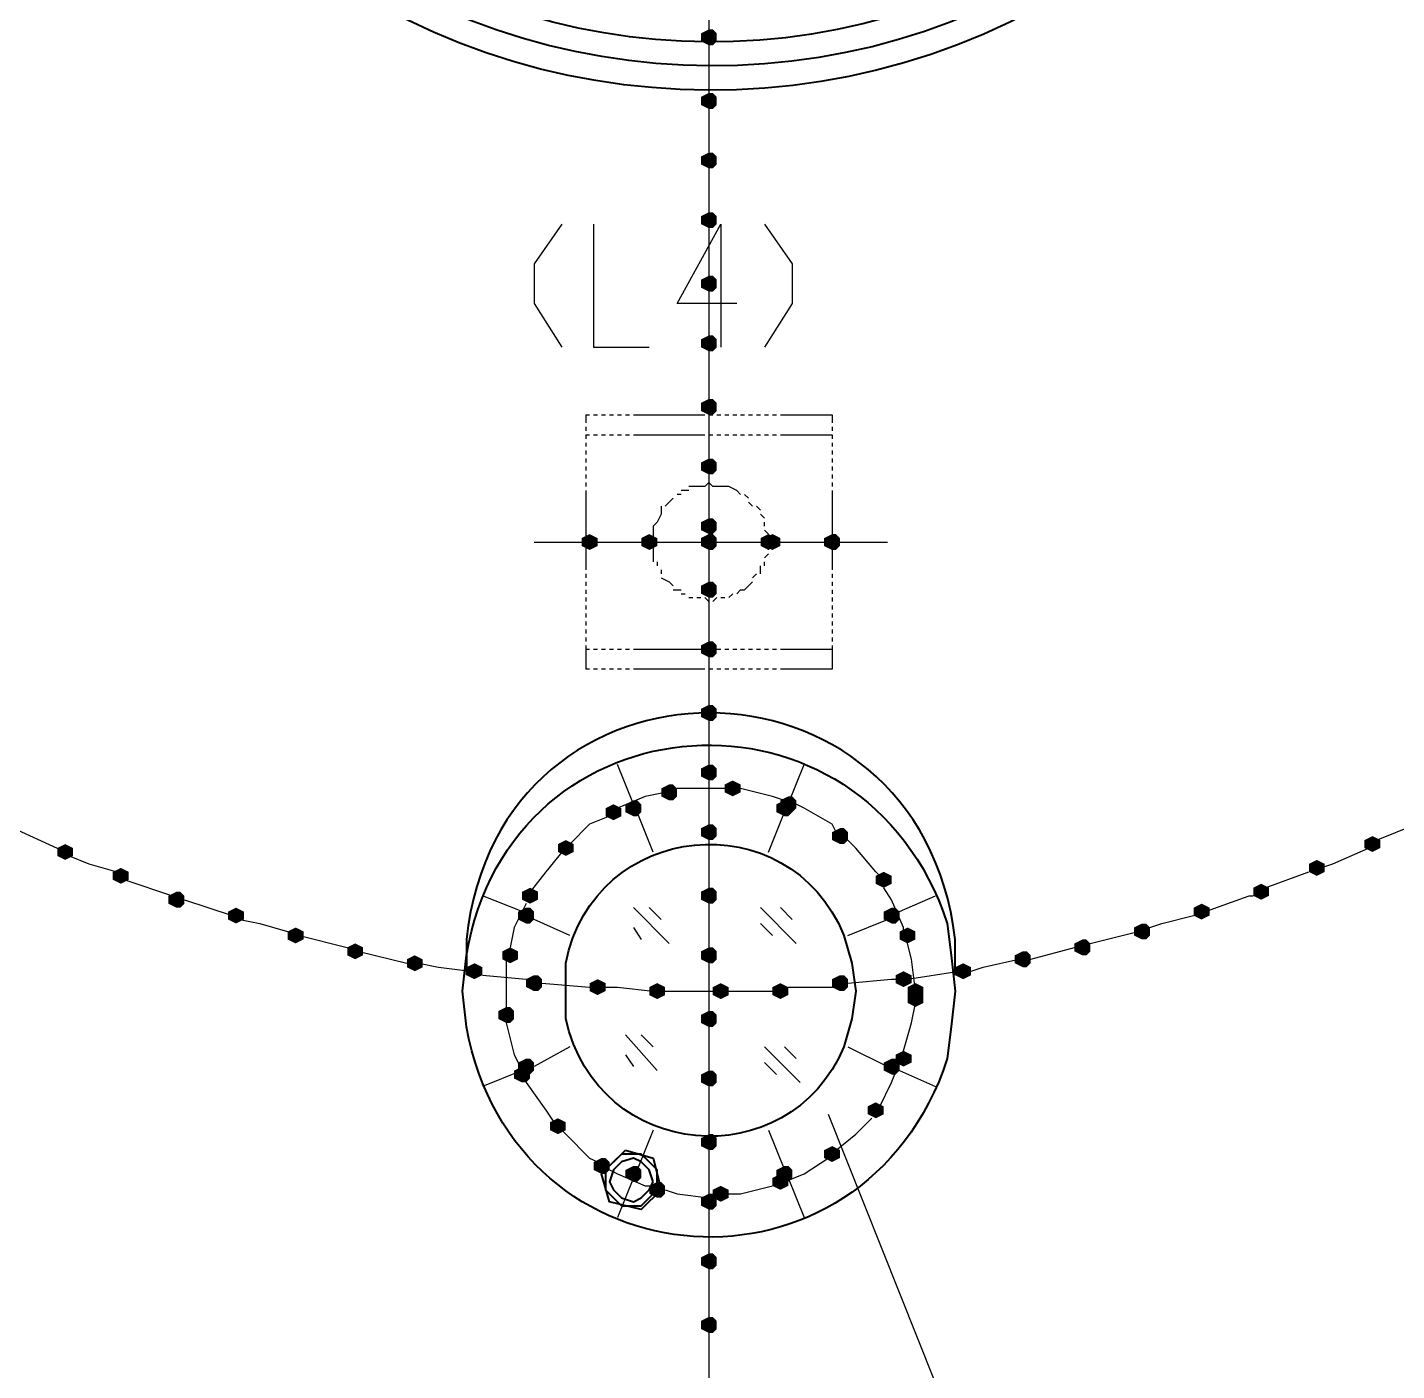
# Model space of a CAD drawing. Header units: millimetres. Extents: x 0 to 822, y 14 to 1153.
# Drawn here: x 223.1 to 285.1, y 185.6 to 246.5 of the extents above; entities that cross this region are included whole.
import ezdxf

# ---------------------------------------------------------------- set-up
doc = ezdxf.new("R2010")
doc.units = ezdxf.units.MM
doc.layers.add('1', color=7, linetype='Continuous')

msp = doc.modelspace()

# ---------------------------------------------------------------- hatches: boundary and pattern name
h = msp.add_hatch(color=0)
h.dxf.hatch_style = 2
h.paths.add_polyline_path([(253.98, 245.661732), (253.62, 245.841732), (253.62, 246.201732), (253.98, 246.381732), (254.16, 246.381732), (254.34, 246.201732), (254.34, 245.841732), (254.16, 245.661732)])
h = msp.add_hatch(color=0)
h.dxf.hatch_style = 2
h.paths.add_polyline_path([(253.98, 242.781732), (253.62, 242.961732), (253.62, 243.321732), (253.98, 243.501732), (254.16, 243.501732), (254.34, 243.321732), (254.34, 242.961732), (254.16, 242.781732)])
h = msp.add_hatch(color=0)
h.dxf.hatch_style = 2
h.paths.add_polyline_path([(253.98, 240.081732), (253.62, 240.261732), (253.62, 240.621732), (253.98, 240.801732), (254.16, 240.801732), (254.34, 240.621732), (254.34, 240.261732), (254.16, 240.081732)])
h = msp.add_hatch(color=0)
h.dxf.hatch_style = 2
h.paths.add_polyline_path([(253.98, 237.381732), (253.62, 237.561732), (253.62, 237.921732), (253.98, 238.101732), (254.16, 238.101732), (254.34, 237.921732), (254.34, 237.561732), (254.16, 237.381732)])
h = msp.add_hatch(color=0)
h.dxf.hatch_style = 2
h.paths.add_polyline_path([(253.98, 234.501732), (253.62, 234.681732), (253.62, 235.041732), (253.98, 235.221732), (254.16, 235.221732), (254.34, 235.041732), (254.34, 234.681732), (254.16, 234.501732)])
h = msp.add_hatch(color=0)
h.dxf.hatch_style = 2
h.paths.add_polyline_path([(253.98, 231.801732), (253.62, 231.981732), (253.62, 232.341732), (253.98, 232.521732), (254.16, 232.521732), (254.34, 232.341732), (254.34, 231.981732), (254.16, 231.801732)])
h = msp.add_hatch(color=0)
h.dxf.hatch_style = 2
h.paths.add_polyline_path([(253.98, 228.921732), (253.62, 229.101732), (253.62, 229.461732), (253.98, 229.641732), (254.16, 229.641732), (254.34, 229.461732), (254.34, 229.101732), (254.16, 228.921732)])
h = msp.add_hatch(color=0)
h.dxf.hatch_style = 2
h.paths.add_polyline_path([(253.98, 226.221732), (253.62, 226.401732), (253.62, 226.761732), (253.98, 226.941732), (254.16, 226.941732), (254.34, 226.761732), (254.34, 226.401732), (254.16, 226.221732)])
h = msp.add_hatch(color=0)
h.dxf.hatch_style = 2
h.paths.add_polyline_path([(253.98, 223.521732), (253.62, 223.701732), (253.62, 224.061732), (253.98, 224.241732), (254.16, 224.241732), (254.34, 224.061732), (254.34, 223.701732), (254.16, 223.521732)])
h = msp.add_hatch(color=0)
h.dxf.hatch_style = 2
h.paths.add_polyline_path([(248.58, 222.801732), (248.22, 222.981732), (248.22, 223.341732), (248.58, 223.521732), (248.94, 223.341732), (248.94, 222.981732)])
h = msp.add_hatch(color=0)
h.dxf.hatch_style = 2
h.paths.add_polyline_path([(251.28, 222.801732), (250.92, 222.981732), (250.92, 223.341732), (251.28, 223.521732), (251.64, 223.341732), (251.64, 222.981732)])
h = msp.add_hatch(color=0)
h.dxf.hatch_style = 2
h.paths.add_polyline_path([(253.98, 222.801732), (253.62, 222.981732), (253.62, 223.341732), (253.98, 223.521732), (254.16, 223.521732), (254.34, 223.341732), (254.34, 222.981732), (254.16, 222.801732)])
h = msp.add_hatch(color=0)
h.dxf.hatch_style = 2
h.paths.add_polyline_path([(256.68, 222.801732), (256.32, 222.981732), (256.32, 223.341732), (256.68, 223.521732), (257.04, 223.341732), (257.04, 222.981732)])
h = msp.add_hatch(color=0)
h.dxf.hatch_style = 2
h.paths.add_polyline_path([(256.86, 222.801732), (256.5, 222.981732), (256.5, 223.341732), (256.86, 223.521732), (257.22, 223.341732), (257.22, 222.981732)])
h = msp.add_hatch(color=0)
h.dxf.hatch_style = 2
h.paths.add_polyline_path([(259.56, 222.801732), (259.2, 222.981732), (259.2, 223.341732), (259.56, 223.521732), (259.74, 223.521732), (259.92, 223.341732), (259.92, 222.981732), (259.74, 222.801732)])
h = msp.add_hatch(color=0)
h.dxf.hatch_style = 2
h.paths.add_polyline_path([(253.98, 220.641732), (253.62, 220.821732), (253.62, 221.181732), (253.98, 221.361732), (254.16, 221.361732), (254.34, 221.181732), (254.34, 220.821732), (254.16, 220.641732)])
h = msp.add_hatch(color=0)
h.dxf.hatch_style = 2
h.paths.add_polyline_path([(253.98, 217.941732), (253.62, 218.121732), (253.62, 218.481732), (253.98, 218.661732), (254.16, 218.661732), (254.34, 218.481732), (254.34, 218.121732), (254.16, 217.941732)])
h = msp.add_hatch(color=0)
h.dxf.hatch_style = 2
h.paths.add_polyline_path([(253.98, 215.061732), (253.62, 215.241732), (253.62, 215.601732), (253.98, 215.781732), (254.16, 215.781732), (254.34, 215.601732), (254.34, 215.241732), (254.16, 215.061732)])
h = msp.add_hatch(color=0)
h.dxf.hatch_style = 2
h.paths.add_polyline_path([(253.98, 212.361732), (253.62, 212.541732), (253.62, 212.901732), (253.98, 213.081732), (254.16, 213.081732), (254.34, 212.901732), (254.34, 212.541732), (254.16, 212.361732)])
h = msp.add_hatch(color=0)
h.dxf.hatch_style = 2
h.paths.add_polyline_path([(252.18, 211.461732), (251.82, 211.641732), (251.82, 212.001732), (252.18, 212.181732), (252.36, 212.181732), (252.54, 212.001732), (252.54, 211.641732), (252.36, 211.461732)])
h = msp.add_hatch(color=0)
h.dxf.hatch_style = 2
h.paths.add_polyline_path([(255.06, 211.641732), (254.7, 211.821732), (254.7, 212.181732), (255.06, 212.361732), (255.42, 212.181732), (255.42, 211.821732)])
h = msp.add_hatch(color=0)
h.dxf.hatch_style = 2
h.paths.add_polyline_path([(257.58, 210.921732), (257.22, 211.101732), (257.22, 211.461732), (257.58, 211.641732), (257.76, 211.641732), (257.94, 211.461732), (257.94, 211.101732), (257.76, 210.921732)])
h = msp.add_hatch(color=0)
h.dxf.hatch_style = 2
h.paths.add_polyline_path([(249.66, 210.561732), (249.3, 210.741732), (249.3, 211.101732), (249.66, 211.281732), (250.02, 211.101732), (250.02, 210.741732)])
h = msp.add_hatch(color=0)
h.dxf.hatch_style = 2
h.paths.add_polyline_path([(250.56, 210.741732), (250.2, 210.921732), (250.2, 211.281732), (250.56, 211.461732), (250.74, 211.461732), (250.92, 211.281732), (250.92, 210.921732), (250.74, 210.741732)])
h = msp.add_hatch(color=0)
h.dxf.hatch_style = 2
h.paths.add_polyline_path([(257.4, 210.741732), (257.04, 210.921732), (257.04, 211.281732), (257.4, 211.461732), (257.58, 211.461732), (257.76, 211.281732), (257.76, 210.921732), (257.58, 210.741732)])
h = msp.add_hatch(color=0)
h.dxf.hatch_style = 2
h.paths.add_polyline_path([(253.98, 209.661732), (253.62, 209.841732), (253.62, 210.201732), (253.98, 210.381732), (254.16, 210.381732), (254.34, 210.201732), (254.34, 209.841732), (254.16, 209.661732)])
h = msp.add_hatch(color=0)
h.dxf.hatch_style = 2
h.paths.add_polyline_path([(247.5, 208.941732), (247.14, 209.121732), (247.14, 209.481732), (247.5, 209.661732), (247.86, 209.481732), (247.86, 209.121732)])
h = msp.add_hatch(color=0)
h.dxf.hatch_style = 2
h.paths.add_polyline_path([(259.92, 209.481732), (259.56, 209.661732), (259.56, 210.021732), (259.92, 210.201732), (260.1, 210.201732), (260.28, 210.021732), (260.28, 209.661732), (260.1, 209.481732)])
h = msp.add_hatch(color=0)
h.dxf.hatch_style = 2
h.paths.add_polyline_path([(284.04, 209.121732), (283.68, 209.301732), (283.68, 209.661732), (284.04, 209.841732), (284.4, 209.661732), (284.4, 209.301732)])
h = msp.add_hatch(color=0)
h.dxf.hatch_style = 2
h.paths.add_polyline_path([(224.82, 208.761732), (224.46, 208.941732), (224.46, 209.301732), (224.82, 209.481732), (225.18, 209.301732), (225.18, 208.941732)])
h = msp.add_hatch(color=0)
h.dxf.hatch_style = 2
h.paths.add_polyline_path([(281.52, 208.041732), (281.16, 208.221732), (281.16, 208.581732), (281.52, 208.761732), (281.88, 208.581732), (281.88, 208.221732)])
h = msp.add_hatch(color=0)
h.dxf.hatch_style = 2
h.paths.add_polyline_path([(227.34, 207.681732), (226.98, 207.861732), (226.98, 208.221732), (227.34, 208.401732), (227.7, 208.221732), (227.7, 207.861732)])
h = msp.add_hatch(color=0)
h.dxf.hatch_style = 2
h.paths.add_polyline_path([(261.9, 207.501732), (261.54, 207.681732), (261.54, 208.041732), (261.9, 208.221732), (262.26, 208.041732), (262.26, 207.681732)])
h = msp.add_hatch(color=0)
h.dxf.hatch_style = 2
h.paths.add_polyline_path([(229.86, 206.601732), (229.5, 206.781732), (229.5, 207.141732), (229.86, 207.321732), (230.04, 207.321732), (230.22, 207.141732), (230.22, 206.781732), (230.04, 206.601732)])
h = msp.add_hatch(color=0)
h.dxf.hatch_style = 2
h.paths.add_polyline_path([(245.88, 206.781732), (245.52, 206.961732), (245.52, 207.321732), (245.88, 207.501732), (246.24, 207.321732), (246.24, 206.961732)])
h = msp.add_hatch(color=0)
h.dxf.hatch_style = 2
h.paths.add_polyline_path([(253.98, 206.781732), (253.62, 206.961732), (253.62, 207.321732), (253.98, 207.501732), (254.16, 207.501732), (254.34, 207.321732), (254.34, 206.961732), (254.16, 206.781732)])
h = msp.add_hatch(color=0)
h.dxf.hatch_style = 2
h.paths.add_polyline_path([(279, 206.961732), (278.64, 207.141732), (278.64, 207.501732), (279, 207.681732), (279.36, 207.501732), (279.36, 207.141732)])
h = msp.add_hatch(color=0)
h.dxf.hatch_style = 2
h.paths.add_polyline_path([(232.56, 205.881732), (232.2, 206.061732), (232.2, 206.421732), (232.56, 206.601732), (232.92, 206.421732), (232.92, 206.061732)])
h = msp.add_hatch(color=0)
h.dxf.hatch_style = 2
h.paths.add_polyline_path([(245.7, 205.881732), (245.34, 206.061732), (245.34, 206.421732), (245.7, 206.601732), (245.88, 206.601732), (246.06, 206.421732), (246.06, 206.061732), (245.88, 205.881732)])
h = msp.add_hatch(color=0)
h.dxf.hatch_style = 2
h.paths.add_polyline_path([(262.26, 205.881732), (261.9, 206.061732), (261.9, 206.421732), (262.26, 206.601732), (262.44, 206.601732), (262.62, 206.421732), (262.62, 206.061732), (262.44, 205.881732)])
h = msp.add_hatch(color=0)
h.dxf.hatch_style = 2
h.paths.add_polyline_path([(276.3, 206.061732), (275.94, 206.241732), (275.94, 206.601732), (276.3, 206.781732), (276.66, 206.601732), (276.66, 206.241732)])
h = msp.add_hatch(color=0)
h.dxf.hatch_style = 2
h.paths.add_polyline_path([(235.26, 204.981732), (234.9, 205.161732), (234.9, 205.521732), (235.26, 205.701732), (235.62, 205.521732), (235.62, 205.161732)])
h = msp.add_hatch(color=0)
h.dxf.hatch_style = 2
h.paths.add_polyline_path([(262.98, 204.981732), (262.62, 205.161732), (262.62, 205.521732), (262.98, 205.701732), (263.34, 205.521732), (263.34, 205.161732)])
h = msp.add_hatch(color=0)
h.dxf.hatch_style = 2
h.paths.add_polyline_path([(273.6, 205.161732), (273.24, 205.341732), (273.24, 205.701732), (273.6, 205.881732), (273.78, 205.881732), (273.96, 205.701732), (273.96, 205.341732), (273.78, 205.161732)])
h = msp.add_hatch(color=0)
h.dxf.hatch_style = 2
h.paths.add_polyline_path([(237.96, 204.261732), (237.6, 204.441732), (237.6, 204.801732), (237.96, 204.981732), (238.32, 204.801732), (238.32, 204.441732)])
h = msp.add_hatch(color=0)
h.dxf.hatch_style = 2
h.paths.add_polyline_path([(244.98, 204.081732), (244.62, 204.261732), (244.62, 204.621732), (244.98, 204.801732), (245.34, 204.621732), (245.34, 204.261732)])
h = msp.add_hatch(color=0)
h.dxf.hatch_style = 2
h.paths.add_polyline_path([(253.98, 204.081732), (253.62, 204.261732), (253.62, 204.621732), (253.98, 204.801732), (254.16, 204.801732), (254.34, 204.621732), (254.34, 204.261732), (254.16, 204.081732)])
h = msp.add_hatch(color=0)
h.dxf.hatch_style = 2
h.paths.add_polyline_path([(270.9, 204.441732), (270.54, 204.621732), (270.54, 204.981732), (270.9, 205.161732), (271.08, 205.161732), (271.26, 204.981732), (271.26, 204.621732), (271.08, 204.441732)])
h = msp.add_hatch(color=0)
h.dxf.hatch_style = 2
h.paths.add_polyline_path([(240.66, 203.721732), (240.3, 203.901732), (240.3, 204.261732), (240.66, 204.441732), (241.02, 204.261732), (241.02, 203.901732)])
h = msp.add_hatch(color=0)
h.dxf.hatch_style = 2
h.paths.add_polyline_path([(243.36, 203.361732), (243, 203.541732), (243, 203.901732), (243.36, 204.081732), (243.72, 203.901732), (243.72, 203.541732)])
h = msp.add_hatch(color=0)
h.dxf.hatch_style = 2
h.paths.add_polyline_path([(265.5, 203.361732), (265.14, 203.541732), (265.14, 203.901732), (265.5, 204.081732), (265.86, 203.901732), (265.86, 203.541732)])
h = msp.add_hatch(color=0)
h.dxf.hatch_style = 2
h.paths.add_polyline_path([(268.2, 203.901732), (267.84, 204.081732), (267.84, 204.441732), (268.2, 204.621732), (268.38, 204.621732), (268.56, 204.441732), (268.56, 204.081732), (268.38, 203.901732)])
h = msp.add_hatch(color=0)
h.dxf.hatch_style = 2
h.paths.add_polyline_path([(246.06, 202.821732), (245.7, 203.001732), (245.7, 203.361732), (246.06, 203.541732), (246.24, 203.541732), (246.42, 203.361732), (246.42, 203.001732), (246.24, 202.821732)])
h = msp.add_hatch(color=0)
h.dxf.hatch_style = 2
h.paths.add_polyline_path([(259.92, 202.821732), (259.56, 203.001732), (259.56, 203.361732), (259.92, 203.541732), (260.1, 203.541732), (260.28, 203.361732), (260.28, 203.001732), (260.1, 202.821732)])
h = msp.add_hatch(color=0)
h.dxf.hatch_style = 2
h.paths.add_polyline_path([(262.8, 203.001732), (262.44, 203.181732), (262.44, 203.541732), (262.8, 203.721732), (263.16, 203.541732), (263.16, 203.181732)])
h = msp.add_hatch(color=0)
h.dxf.hatch_style = 2
h.paths.add_polyline_path([(248.94, 202.641732), (248.58, 202.821732), (248.58, 203.181732), (248.94, 203.361732), (249.3, 203.181732), (249.3, 202.821732)])
h = msp.add_hatch(color=0)
h.dxf.hatch_style = 2
h.paths.add_polyline_path([(251.64, 202.461732), (251.28, 202.641732), (251.28, 203.001732), (251.64, 203.181732), (252, 203.001732), (252, 202.641732)])
h = msp.add_hatch(color=0)
h.dxf.hatch_style = 2
h.paths.add_polyline_path([(254.52, 202.461732), (254.16, 202.641732), (254.16, 203.001732), (254.52, 203.181732), (254.88, 203.001732), (254.88, 202.641732)])
h = msp.add_hatch(color=0)
h.dxf.hatch_style = 2
h.paths.add_polyline_path([(257.22, 202.461732), (256.86, 202.641732), (256.86, 203.001732), (257.22, 203.181732), (257.58, 203.001732), (257.58, 202.641732)])
h = msp.add_hatch(color=0)
h.dxf.hatch_style = 2
h.paths.add_polyline_path([(263.34, 202.461732), (262.98, 202.641732), (262.98, 203.001732), (263.34, 203.181732), (263.7, 203.001732), (263.7, 202.641732)])
h = msp.add_hatch(color=0)
h.dxf.hatch_style = 2
h.paths.add_polyline_path([(263.34, 202.101732), (262.98, 202.281732), (262.98, 202.641732), (263.34, 202.821732), (263.7, 202.641732), (263.7, 202.281732)])
h = msp.add_hatch(color=0)
h.dxf.hatch_style = 2
h.paths.add_polyline_path([(244.8, 201.381732), (244.44, 201.561732), (244.44, 201.921732), (244.8, 202.101732), (244.98, 202.101732), (245.16, 201.921732), (245.16, 201.561732), (244.98, 201.381732)])
h = msp.add_hatch(color=0)
h.dxf.hatch_style = 2
h.paths.add_polyline_path([(253.98, 201.201732), (253.62, 201.381732), (253.62, 201.741732), (253.98, 201.921732), (254.16, 201.921732), (254.34, 201.741732), (254.34, 201.381732), (254.16, 201.201732)])
h = msp.add_hatch(color=0)
h.dxf.hatch_style = 2
h.paths.add_polyline_path([(245.7, 199.041732), (245.34, 199.221732), (245.34, 199.581732), (245.7, 199.761732), (245.88, 199.761732), (246.06, 199.581732), (246.06, 199.221732), (245.88, 199.041732)])
h = msp.add_hatch(color=0)
h.dxf.hatch_style = 2
h.paths.add_polyline_path([(262.26, 199.041732), (261.9, 199.221732), (261.9, 199.581732), (262.26, 199.761732), (262.44, 199.761732), (262.62, 199.581732), (262.62, 199.221732), (262.44, 199.041732)])
h = msp.add_hatch(color=0)
h.dxf.hatch_style = 2
h.paths.add_polyline_path([(262.8, 199.401732), (262.44, 199.581732), (262.44, 199.941732), (262.8, 200.121732), (263.16, 199.941732), (263.16, 199.581732)])
h = msp.add_hatch(color=0)
h.dxf.hatch_style = 2
h.paths.add_polyline_path([(245.52, 198.681732), (245.16, 198.861732), (245.16, 199.221732), (245.52, 199.401732), (245.7, 199.401732), (245.88, 199.221732), (245.88, 198.861732), (245.7, 198.681732)])
h = msp.add_hatch(color=0)
h.dxf.hatch_style = 2
h.paths.add_polyline_path([(253.98, 198.501732), (253.62, 198.681732), (253.62, 199.041732), (253.98, 199.221732), (254.16, 199.221732), (254.34, 199.041732), (254.34, 198.681732), (254.16, 198.501732)])
h = msp.add_hatch(color=0)
h.dxf.hatch_style = 2
h.paths.add_polyline_path([(261.54, 197.061732), (261.18, 197.241732), (261.18, 197.601732), (261.54, 197.781732), (261.9, 197.601732), (261.9, 197.241732)])
h = msp.add_hatch(color=0)
h.dxf.hatch_style = 2
h.paths.add_polyline_path([(247.14, 196.341732), (246.78, 196.521732), (246.78, 196.881732), (247.14, 197.061732), (247.5, 196.881732), (247.5, 196.521732)])
h = msp.add_hatch(color=0)
h.dxf.hatch_style = 2
h.paths.add_polyline_path([(253.98, 195.621732), (253.62, 195.801732), (253.62, 196.161732), (253.98, 196.341732), (254.16, 196.341732), (254.34, 196.161732), (254.34, 195.801732), (254.16, 195.621732)])
h = msp.add_hatch(color=0)
h.dxf.hatch_style = 2
h.paths.add_polyline_path([(259.56, 195.081732), (259.2, 195.261732), (259.2, 195.621732), (259.56, 195.801732), (259.92, 195.621732), (259.92, 195.261732)])
h = msp.add_hatch(color=0)
h.dxf.hatch_style = 2
h.paths.add_polyline_path([(249.12, 194.541732), (248.76, 194.721732), (248.76, 195.081732), (249.12, 195.261732), (249.3, 195.261732), (249.48, 195.081732), (249.48, 194.721732), (249.3, 194.541732)])
h = msp.add_hatch(color=0)
h.dxf.hatch_style = 2
h.paths.add_polyline_path([(250.56, 194.181732), (250.2, 194.361732), (250.2, 194.721732), (250.56, 194.901732), (250.74, 194.901732), (250.92, 194.721732), (250.92, 194.361732), (250.74, 194.181732)])
h = msp.add_hatch(color=0)
h.dxf.hatch_style = 2
h.paths.add_polyline_path([(257.4, 194.181732), (257.04, 194.361732), (257.04, 194.721732), (257.4, 194.901732), (257.58, 194.901732), (257.76, 194.721732), (257.76, 194.361732), (257.58, 194.181732)])
h = msp.add_hatch(color=0)
h.dxf.hatch_style = 2
h.paths.add_polyline_path([(251.64, 193.461732), (251.28, 193.641732), (251.28, 194.001732), (251.64, 194.181732), (251.82, 194.181732), (252, 194.001732), (252, 193.641732), (251.82, 193.461732)])
h = msp.add_hatch(color=0)
h.dxf.hatch_style = 2
h.paths.add_polyline_path([(257.22, 193.821732), (256.86, 194.001732), (256.86, 194.361732), (257.22, 194.541732), (257.58, 194.361732), (257.58, 194.001732)])
h = msp.add_hatch(color=0)
h.dxf.hatch_style = 2
h.paths.add_polyline_path([(253.98, 192.921732), (253.62, 193.101732), (253.62, 193.461732), (253.98, 193.641732), (254.16, 193.641732), (254.34, 193.461732), (254.34, 193.101732), (254.16, 192.921732)])
h = msp.add_hatch(color=0)
h.dxf.hatch_style = 2
h.paths.add_polyline_path([(254.52, 193.281732), (254.16, 193.461732), (254.16, 193.821732), (254.52, 194.001732), (254.88, 193.821732), (254.88, 193.461732)])
h = msp.add_hatch(color=0)
h.dxf.hatch_style = 2
h.paths.add_polyline_path([(253.98, 190.221732), (253.62, 190.401732), (253.62, 190.761732), (253.98, 190.941732), (254.16, 190.941732), (254.34, 190.761732), (254.34, 190.401732), (254.16, 190.221732)])
h = msp.add_hatch(color=0)
h.dxf.hatch_style = 2
h.paths.add_polyline_path([(253.98, 187.341732), (253.62, 187.521732), (253.62, 187.881732), (253.98, 188.061732), (254.16, 188.061732), (254.34, 187.881732), (254.34, 187.521732), (254.16, 187.341732)])

# ---------------------------------------------------------------- linework, layer by layer
at = {"layer": '1', "color": 0, "lineweight": 25}
for points in [[(253.98, 248.541732), (253.98, 246.201732)], [(253.98, 245.661732), (253.98, 243.501732)], [(253.98, 242.961732), (253.98, 240.801732)], [(253.98, 240.081732), (253.98, 237.921732)], [(247.32, 237.561732), (246.06, 235.761732), (246.06, 233.961732), (247.32, 231.981732)], [(248.76, 237.561732), (248.76, 231.981732), (251.28, 231.981732)], [(255.24, 233.961732), (252.54, 233.961732), (254.52, 237.561732), (254.52, 231.981732)], [(256.5, 237.561732), (257.76, 235.761732), (257.76, 233.961732), (256.5, 231.981732)], [(253.98, 237.381732), (253.98, 235.221732)], [(253.98, 234.681732), (253.98, 232.341732)], [(253.98, 231.801732), (253.98, 229.641732)], [(248.4, 228.921732), (248.4, 228.561732)], [(248.4, 228.921732), (248.58, 228.921732)], [(248.76, 228.921732), (248.94, 228.921732)], [(249.12, 228.921732), (249.3, 228.921732)], [(249.48, 228.921732), (249.66, 228.921732)], [(249.84, 228.921732), (250.02, 228.921732)], [(250.2, 228.921732), (250.38, 228.921732)], [(250.56, 228.921732), (250.92, 228.921732)], [(250.92, 228.921732), (251.28, 228.921732)], [(251.28, 228.921732), (251.64, 228.921732)], [(251.64, 228.921732), (252, 228.921732)], [(252, 228.921732), (252.36, 228.921732)], [(252.36, 228.921732), (252.72, 228.921732)], [(252.72, 228.921732), (253.08, 228.921732)], [(253.08, 228.921732), (253.44, 228.921732)], [(253.44, 228.921732), (253.8, 228.921732)], [(253.98, 229.101732), (253.98, 226.941732)], [(253.98, 228.921732), (254.16, 228.921732)], [(254.34, 228.921732), (254.52, 228.921732)], [(254.7, 228.921732), (254.88, 228.921732)], [(255.06, 228.921732), (255.24, 228.921732)], [(255.42, 228.921732), (255.6, 228.921732)], [(255.78, 228.921732), (255.96, 228.921732)], [(256.14, 228.921732), (256.32, 228.921732)], [(256.5, 228.921732), (256.68, 228.921732)], [(256.86, 228.921732), (257.04, 228.921732)], [(257.22, 228.921732), (257.58, 228.921732)], [(257.58, 228.921732), (257.94, 228.921732)], [(257.94, 228.921732), (258.3, 228.921732)], [(258.3, 228.921732), (258.66, 228.921732)], [(258.66, 228.921732), (259.02, 228.921732)], [(259.02, 228.921732), (259.38, 228.921732)], [(259.38, 228.921732), (259.56, 228.921732)], [(259.56, 228.921732), (259.56, 228.561732)], [(248.4, 228.381732), (248.4, 228.201732)], [(259.56, 228.381732), (259.56, 228.201732)], [(248.4, 228.021732), (248.4, 227.841732)], [(248.4, 228.021732), (248.58, 228.021732)], [(248.4, 227.661732), (248.4, 227.481732)], [(248.76, 228.021732), (248.94, 228.021732)], [(249.12, 228.021732), (249.3, 228.021732)], [(249.48, 228.021732), (249.66, 228.021732)], [(249.84, 228.021732), (250.02, 228.021732)], [(250.2, 228.021732), (250.38, 228.021732)], [(250.56, 228.021732), (250.92, 228.021732)], [(250.92, 228.021732), (251.28, 228.021732)], [(251.28, 228.021732), (251.64, 228.021732)], [(251.64, 228.021732), (252, 228.021732)], [(252, 228.021732), (252.36, 228.021732)], [(252.36, 228.021732), (252.72, 228.021732)], [(252.72, 228.021732), (253.08, 228.021732)], [(253.08, 228.021732), (253.44, 228.021732)], [(253.44, 228.021732), (253.8, 228.021732)], [(253.98, 228.021732), (254.16, 228.021732)], [(254.34, 228.021732), (254.52, 228.021732)], [(254.7, 228.021732), (254.88, 228.021732)], [(255.06, 228.021732), (255.24, 228.021732)], [(255.42, 228.021732), (255.6, 228.021732)], [(255.78, 228.021732), (255.96, 228.021732)], [(256.14, 228.021732), (256.32, 228.021732)], [(256.5, 228.021732), (256.68, 228.021732)], [(256.86, 228.021732), (257.04, 228.021732)], [(257.22, 228.021732), (257.58, 228.021732)], [(257.58, 228.021732), (257.94, 228.021732)], [(257.94, 228.021732), (258.3, 228.021732)], [(258.3, 228.021732), (258.66, 228.021732)], [(258.66, 228.021732), (259.02, 228.021732)], [(259.02, 228.021732), (259.38, 228.021732)], [(259.38, 228.021732), (259.56, 228.021732)], [(259.56, 228.021732), (259.56, 227.841732)], [(259.56, 227.661732), (259.56, 227.481732)], [(248.4, 227.301732), (248.4, 227.121732)], [(259.56, 227.301732), (259.56, 227.121732)], [(248.4, 226.941732), (248.4, 226.761732)], [(248.4, 226.581732), (248.4, 226.401732)], [(259.56, 226.941732), (259.56, 226.761732)], [(259.56, 226.581732), (259.56, 226.401732)], [(248.4, 226.221732), (248.4, 226.041732)], [(248.4, 225.861732), (248.4, 225.681732)], [(254.16, 225.681732), (253.98, 225.861732), (253.8, 225.681732)], [(253.98, 226.221732), (253.98, 224.061732)], [(259.56, 226.221732), (259.56, 226.041732)], [(259.56, 225.861732), (259.56, 225.681732)], [(248.4, 225.501732), (248.4, 225.141732)], [(252.72, 225.321732), (252.54, 225.321732)], [(253.08, 225.501732), (252.72, 225.501732)], [(253.44, 225.681732), (253.26, 225.681732), (253.08, 225.681732)], [(253.8, 225.681732), (253.44, 225.681732)], [(254.52, 225.681732), (254.16, 225.681732)], [(254.88, 225.681732), (254.52, 225.681732)], [(255.24, 225.501732), (254.88, 225.681732)], [(255.42, 225.321732), (255.24, 225.501732)], [(255.78, 225.141732), (255.6, 225.321732)], [(259.56, 225.501732), (259.56, 225.141732)], [(248.4, 225.141732), (248.4, 224.781732)], [(248.4, 224.781732), (248.4, 224.421732)], [(251.82, 224.781732), (251.82, 224.421732)], [(252.18, 224.961732), (252, 224.781732)], [(252.36, 225.141732), (252.18, 224.961732)], [(255.96, 224.781732), (255.78, 224.961732)], [(256.32, 224.601732), (256.14, 224.781732), (256.14, 224.781732)], [(259.56, 225.141732), (259.56, 224.781732)], [(259.56, 224.781732), (259.56, 224.421732)], [(248.4, 224.421732), (248.4, 224.061732)], [(248.4, 224.061732), (248.4, 223.701732)], [(251.64, 224.061732), (251.46, 223.881732), (251.46, 223.701732)], [(251.82, 224.421732), (251.64, 224.061732)], [(256.5, 224.241732), (256.32, 224.421732)], [(256.5, 223.881732), (256.5, 223.881732), (256.5, 224.061732)], [(259.56, 224.421732), (259.56, 224.061732)], [(259.56, 224.061732), (259.56, 223.701732)], [(248.4, 223.701732), (248.4, 223.341732)], [(248.4, 223.341732), (248.4, 222.981732)], [(251.46, 223.701732), (251.46, 223.341732)], [(251.46, 223.341732), (251.46, 222.981732)], [(253.98, 223.521732), (253.98, 221.361732)], [(256.68, 223.521732), (256.5, 223.701732)], [(256.68, 223.161732), (256.68, 223.341732)], [(259.56, 223.701732), (259.56, 223.341732)], [(259.56, 223.341732), (259.56, 222.981732)], [(246.06, 223.161732), (248.22, 223.161732)], [(248.4, 222.981732), (248.4, 222.621732)], [(248.76, 223.161732), (251.1, 223.161732)], [(251.46, 222.981732), (251.46, 222.621732)], [(251.64, 223.161732), (253.8, 223.161732)], [(254.34, 223.161732), (256.5, 223.161732)], [(256.68, 222.801732), (256.68, 222.981732)], [(257.04, 223.161732), (259.38, 223.161732)], [(259.56, 222.981732), (259.56, 222.621732)], [(259.92, 223.161732), (262.08, 223.161732)], [(248.4, 222.621732), (248.4, 222.261732)], [(248.4, 222.261732), (248.4, 221.901732)], [(251.46, 222.621732), (251.46, 222.261732)], [(251.64, 222.261732), (251.64, 222.081732)], [(256.32, 221.721732), (256.32, 222.081732)], [(256.5, 222.441732), (256.68, 222.621732)], [(256.5, 222.081732), (256.5, 222.261732)], [(259.56, 222.621732), (259.56, 222.261732)], [(259.56, 222.261732), (259.56, 221.901732)], [(248.4, 221.721732), (248.4, 221.541732)], [(251.82, 221.901732), (251.82, 221.721732)], [(251.82, 221.541732), (252.18, 221.361732)], [(255.96, 221.541732), (256.14, 221.721732)], [(259.56, 221.721732), (259.56, 221.541732)], [(248.4, 221.361732), (248.4, 221.181732)], [(248.4, 221.001732), (248.4, 220.821732)], [(252.18, 221.361732), (252.36, 221.181732)], [(252.36, 221.001732), (252.54, 221.001732), (252.72, 221.001732)], [(252.72, 220.821732), (252.9, 220.821732)], [(253.98, 220.821732), (253.98, 218.481732)], [(254.88, 220.641732), (255.06, 220.821732)], [(255.24, 220.821732), (255.42, 221.001732)], [(255.42, 221.001732), (255.6, 221.001732), (255.78, 221.181732)], [(255.78, 221.181732), (255.96, 221.361732)], [(259.56, 221.361732), (259.56, 221.181732)], [(259.56, 221.001732), (259.56, 220.821732)], [(248.4, 220.641732), (248.4, 220.461732)], [(248.4, 220.281732), (248.4, 220.101732)], [(253.08, 220.641732), (253.26, 220.641732), (253.26, 220.641732)], [(253.44, 220.641732), (253.62, 220.641732)], [(253.8, 220.641732), (253.98, 220.461732)], [(254.16, 220.461732), (254.34, 220.641732)], [(254.52, 220.641732), (254.7, 220.641732)], [(259.56, 220.641732), (259.56, 220.461732)], [(259.56, 220.281732), (259.56, 220.101732)], [(248.4, 219.921732), (248.4, 219.741732)], [(259.56, 219.921732), (259.56, 219.741732)], [(248.4, 219.561732), (248.4, 219.381732)], [(248.4, 219.201732), (248.4, 219.021732)], [(259.56, 219.561732), (259.56, 219.381732)], [(259.56, 219.201732), (259.56, 219.021732)], [(248.4, 218.841732), (248.4, 218.661732)], [(248.4, 218.481732), (248.4, 218.121732)], [(259.56, 218.841732), (259.56, 218.661732)], [(259.56, 218.481732), (259.56, 218.121732)], [(248.4, 218.301732), (248.58, 218.301732)], [(248.4, 218.121732), (248.4, 217.761732)], [(248.4, 217.761732), (248.4, 217.401732)], [(248.76, 218.301732), (248.94, 218.301732)], [(249.12, 218.301732), (249.3, 218.301732)], [(249.48, 218.301732), (249.66, 218.301732)], [(249.84, 218.301732), (250.02, 218.301732)], [(250.2, 218.301732), (250.38, 218.301732)], [(250.56, 218.301732), (250.92, 218.301732)], [(250.92, 218.301732), (251.28, 218.301732)], [(251.28, 218.301732), (251.64, 218.301732)], [(251.64, 218.301732), (252, 218.301732)], [(252, 218.301732), (252.36, 218.301732)], [(252.36, 218.301732), (252.72, 218.301732)], [(252.72, 218.301732), (253.08, 218.301732)], [(253.08, 218.301732), (253.44, 218.301732)], [(253.44, 218.301732), (253.8, 218.301732)], [(253.98, 218.301732), (254.16, 218.301732)], [(253.98, 217.941732), (253.98, 215.781732)], [(254.34, 218.301732), (254.52, 218.301732)], [(254.7, 218.301732), (254.88, 218.301732)], [(255.06, 218.301732), (255.24, 218.301732)], [(255.42, 218.301732), (255.6, 218.301732)], [(255.78, 218.301732), (255.96, 218.301732)], [(256.14, 218.301732), (256.32, 218.301732)], [(256.5, 218.301732), (256.68, 218.301732)], [(256.86, 218.301732), (257.04, 218.301732)], [(257.22, 218.301732), (257.58, 218.301732)], [(257.58, 218.301732), (257.94, 218.301732)], [(257.94, 218.301732), (258.3, 218.301732)], [(258.3, 218.301732), (258.66, 218.301732)], [(258.66, 218.301732), (259.02, 218.301732)], [(259.02, 218.301732), (259.38, 218.301732)], [(259.38, 218.301732), (259.56, 218.301732)], [(259.56, 218.121732), (259.56, 217.761732)], [(259.56, 217.761732), (259.56, 217.401732)], [(248.58, 217.401732), (248.4, 217.401732)], [(248.94, 217.401732), (248.76, 217.401732)], [(249.3, 217.401732), (249.12, 217.401732)], [(249.66, 217.401732), (249.48, 217.401732)], [(250.02, 217.401732), (249.84, 217.401732)], [(250.38, 217.401732), (250.2, 217.401732)], [(250.92, 217.401732), (250.56, 217.401732)], [(251.28, 217.401732), (250.92, 217.401732)], [(251.64, 217.401732), (251.28, 217.401732)], [(252, 217.401732), (251.64, 217.401732)], [(252.36, 217.401732), (252, 217.401732)], [(252.72, 217.401732), (252.36, 217.401732)], [(253.08, 217.401732), (252.72, 217.401732)], [(253.44, 217.401732), (253.08, 217.401732)], [(253.8, 217.401732), (253.44, 217.401732)], [(254.16, 217.401732), (253.98, 217.401732)], [(254.52, 217.401732), (254.34, 217.401732)], [(254.88, 217.401732), (254.7, 217.401732)], [(255.24, 217.401732), (255.06, 217.401732)], [(255.6, 217.401732), (255.42, 217.401732)], [(255.96, 217.401732), (255.78, 217.401732)], [(256.32, 217.401732), (256.14, 217.401732)], [(256.68, 217.401732), (256.5, 217.401732)], [(257.04, 217.401732), (256.86, 217.401732)], [(257.58, 217.401732), (257.22, 217.401732)], [(257.94, 217.401732), (257.58, 217.401732)], [(258.3, 217.401732), (257.94, 217.401732)], [(258.66, 217.401732), (258.3, 217.401732)], [(259.02, 217.401732), (258.66, 217.401732)], [(259.38, 217.401732), (259.02, 217.401732)], [(259.56, 217.401732), (259.38, 217.401732)], [(253.98, 215.241732), (253.98, 212.901732)], [(250.56, 211.281732), (249.84, 213.081732)], [(257.58, 211.281732), (258.3, 213.081732)], [(253.98, 212.361732), (253.98, 210.201732)], [(252, 211.821732), (251.1, 211.641732), (249.84, 211.101732)], [(254.7, 212.001732), (253.98, 212.001732), (252.54, 212.001732), (252.54, 212.001732)], [(257.4, 211.461732), (256.86, 211.641732), (255.42, 212.001732), (255.24, 212.001732)], [(251.46, 209.121732), (250.74, 210.921732)], [(256.68, 209.121732), (257.4, 210.921732)], [(259.74, 210.021732), (259.56, 210.381732), (258.3, 211.101732), (257.94, 211.281732)], [(249.48, 210.741732), (248.58, 210.381732), (247.68, 209.481732)], [(284.22, 209.661732), (286.02, 210.381732), (286.2, 210.561732)], [(222.48, 210.201732), (224.46, 209.301732)], [(253.98, 209.661732), (253.98, 207.501732)], [(261.72, 208.041732), (261.54, 208.221732), (260.64, 209.301732), (260.28, 209.661732)], [(247.32, 209.121732), (246.6, 208.221732), (245.88, 207.321732)], [(281.7, 208.401732), (282.24, 208.581732), (283.86, 209.301732)], [(225, 208.941732), (225.9, 208.581732), (227.16, 208.221732)], [(227.52, 207.861732), (229.68, 207.141732)], [(279.18, 207.501732), (281.16, 208.221732)], [(262.8, 205.521732), (262.8, 205.701732), (262.26, 206.961732), (261.9, 207.501732)], [(230.22, 206.961732), (232.38, 206.241732)], [(245.52, 206.421732), (243.72, 207.141732)], [(245.7, 206.781732), (245.16, 205.701732), (244.98, 204.801732)], [(250.56, 206.601732), (252.18, 204.981732)], [(251.28, 206.601732), (251.82, 206.061732)], [(253.98, 206.961732), (253.98, 204.621732)], [(256.32, 206.601732), (257.94, 204.981732)], [(257.22, 206.601732), (257.76, 206.061732)], [(262.62, 206.421732), (264.24, 207.141732)], [(276.48, 206.421732), (278.46, 207.141732), (278.64, 207.141732)], [(232.74, 206.061732), (233.64, 205.881732), (234.9, 205.521732)], [(247.68, 205.341732), (246.06, 206.061732)], [(260.28, 205.341732), (262.08, 206.061732)], [(273.96, 205.701732), (274.5, 205.881732), (275.94, 206.241732)], [(235.44, 205.341732), (237.6, 204.801732), (237.6, 204.801732)], [(250.56, 205.701732), (250.92, 205.161732)], [(256.32, 205.881732), (256.86, 205.341732)], [(271.26, 204.981732), (273.42, 205.521732)], [(263.34, 202.821732), (263.16, 204.261732), (262.98, 204.981732)], [(268.56, 204.261732), (270.54, 204.801732), (270.72, 204.801732)], [(238.14, 204.621732), (240.3, 204.081732)], [(240.84, 204.081732), (241.74, 203.901732), (243.18, 203.721732)], [(244.8, 204.261732), (244.8, 202.821732), (244.8, 201.921732)], [(253.98, 204.081732), (253.98, 201.921732)], [(265.86, 203.721732), (266.4, 203.901732), (268.02, 204.261732)], [(243.72, 203.541732), (245.7, 203.361732), (245.88, 203.361732)], [(262.98, 203.361732), (265.32, 203.721732)], [(246.42, 203.181732), (248.58, 203.001732)], [(249.12, 203.001732), (249.84, 203.001732), (251.46, 202.821732)], [(257.58, 203.001732), (258.12, 203.001732), (259.74, 203.001732)], [(260.28, 203.181732), (262.26, 203.361732), (262.44, 203.361732)], [(252, 202.821732), (253.98, 202.821732), (254.16, 202.821732)], [(254.7, 202.821732), (256.86, 202.821732)], [(262.8, 200.121732), (263.16, 201.381732), (263.34, 202.281732)], [(244.8, 201.381732), (244.8, 201.381732), (245.16, 199.941732), (245.52, 199.221732)], [(253.98, 201.381732), (253.98, 199.041732)], [(250.2, 200.841732), (251.64, 199.221732)], [(250.92, 200.841732), (251.46, 200.301732)], [(247.68, 200.301732), (246.06, 199.401732)], [(250.2, 199.941732), (250.56, 199.401732)], [(256.5, 200.301732), (258.12, 198.681732)], [(257.4, 200.301732), (257.94, 199.761732)], [(260.28, 200.301732), (262.08, 199.401732)], [(245.52, 199.221732), (243.72, 198.501732)], [(256.5, 199.581732), (257.04, 199.041732)], [(261.72, 197.601732), (262.26, 198.681732), (262.62, 199.581732)], [(262.62, 199.221732), (264.24, 198.501732)], [(245.7, 198.861732), (245.7, 198.681732), (246.6, 197.421732), (246.96, 196.881732)], [(253.98, 198.501732), (253.98, 196.341732)], [(259.38, 197.241732), (282.78, 138.561732), (296.64, 138.561732)], [(259.74, 195.621732), (260.64, 196.341732), (261.36, 197.061732)], [(247.32, 196.521732), (247.5, 196.341732), (248.58, 195.261732), (248.94, 195.081732)], [(251.46, 196.521732), (250.74, 194.721732)], [(256.68, 196.521732), (257.4, 194.721732)], [(253.98, 195.801732), (253.98, 193.641732)], [(257.4, 194.181732), (258.3, 194.541732), (259.38, 195.261732)], [(249.48, 194.721732), (249.84, 194.541732), (251.1, 194.001732), (251.46, 194.001732)], [(250.56, 194.361732), (249.84, 192.561732)], [(257.58, 194.361732), (258.3, 192.561732)], [(252, 193.821732), (252.54, 193.641732), (253.98, 193.461732), (254.16, 193.461732)], [(254.7, 193.641732), (255.42, 193.641732), (256.86, 194.001732)], [(253.98, 193.101732), (253.98, 190.761732)], [(253.98, 190.221732), (253.98, 188.061732)], [(253.98, 187.521732), (253.98, 185.181732)]]:
    msp.add_lwpolyline(points, dxfattribs=at)
at = {"layer": '1', "color": 0, "lineweight": 40}
for points in [[(250.2, 195.621732), (251.46, 195.261732), (251.82, 193.821732), (250.92, 192.921732), (249.48, 193.281732), (249.12, 194.541732), (250.2, 195.621732)], [(251.64, 194.181732), (251.64, 194.721732), (251.28, 195.081732), (250.92, 195.441732), (250.56, 195.441732), (250.02, 195.441732), (249.66, 195.081732), (249.3, 194.721732), (249.3, 194.181732), (249.3, 193.821732), (249.66, 193.461732), (250.02, 193.101732), (250.56, 193.101732), (250.92, 193.101732), (251.28, 193.461732), (251.64, 193.821732), (251.64, 194.181732)], [(251.46, 194.181732), (251.28, 194.721732), (250.92, 195.081732), (250.56, 195.261732), (250.02, 195.081732), (249.66, 194.721732), (249.48, 194.181732), (249.66, 193.821732), (250.02, 193.461732), (250.56, 193.281732), (250.92, 193.461732), (251.28, 193.821732), (251.46, 194.181732)]]:
    msp.add_lwpolyline(points, dxfattribs=at)
for points, knots in [([(364.86, 274.101732), (364.86, 274.101732), (364.68, 279.141732), (364.68, 279.141732), (364.68, 279.141732), (364.32, 284.181732), (364.32, 284.181732), (364.32, 284.181732), (363.78, 289.401732), (363.78, 289.401732), (356.22, 342.321732), (312.3, 382.281732), (259.02, 384.801732), (259.02, 384.801732), (253.8, 384.981732), (253.8, 384.981732), (253.8, 384.981732), (248.76, 384.801732), (248.76, 384.801732), (193.32, 382.281732), (148.32, 339.441732), (143.28, 284.181732), (143.28, 284.181732), (142.92, 279.141732), (142.92, 279.141732), (142.92, 279.141732), (142.92, 274.101732), (142.92, 274.101732), (142.92, 274.101732), (142.92, 268.881732), (142.92, 268.881732), (142.92, 268.881732), (143.28, 263.841732), (143.28, 263.841732), (148.14, 210.561732), (190.44, 168.441732), (243.54, 163.581732), (243.54, 163.581732), (248.76, 163.221732), (248.76, 163.221732), (248.76, 163.221732), (253.8, 163.041732), (253.8, 163.041732), (309.24, 163.221732), (356.04, 203.901732), (363.78, 258.621732), (363.78, 258.621732), (364.32, 263.841732), (364.32, 263.841732), (364.32, 263.841732), (364.68, 268.881732), (364.68, 268.881732), (364.68, 268.881732), (364.86, 274.101732), (364.86, 274.101732)], [0, 0, 0, 0, 1, 1, 1, 2, 2, 2, 3, 3, 3, 4, 4, 4, 5, 5, 5, 6, 6, 6, 7, 7, 7, 8, 8, 8, 9, 9, 9, 10, 10, 10, 11, 11, 11, 12, 12, 12, 13, 13, 13, 14, 14, 14, 15, 15, 15, 16, 16, 16, 17, 17, 17, 18, 18, 18, 18]), ([(355.68, 274.101732), (355.68, 274.101732), (355.68, 278.781732), (355.68, 278.781732), (355.68, 278.781732), (355.32, 283.641732), (355.32, 283.641732), (355.32, 283.641732), (354.78, 288.501732), (354.78, 288.501732), (347.58, 336.921732), (307.62, 373.281732), (258.84, 375.621732), (258.84, 375.621732), (253.98, 375.801732), (253.98, 375.801732), (253.98, 375.801732), (249.12, 375.621732), (249.12, 375.621732), (198.54, 373.101732), (157.68, 334.221732), (152.82, 283.641732), (152.82, 283.641732), (152.46, 278.781732), (152.46, 278.781732), (152.46, 278.781732), (152.28, 274.101732), (152.28, 274.101732), (152.28, 274.101732), (152.46, 269.241732), (152.46, 269.241732), (152.46, 269.241732), (152.82, 264.381732), (152.82, 264.381732), (157.5, 215.781732), (195.84, 177.441732), (244.44, 172.761732), (244.44, 172.761732), (249.12, 172.401732), (249.12, 172.401732), (249.12, 172.401732), (253.98, 172.221732), (253.98, 172.221732), (304.56, 172.401732), (347.4, 209.481732), (354.78, 259.521732), (354.78, 259.521732), (355.32, 264.381732), (355.32, 264.381732), (355.32, 264.381732), (355.68, 269.241732), (355.68, 269.241732), (355.68, 269.241732), (355.68, 274.101732), (355.68, 274.101732)], [0, 0, 0, 0, 1, 1, 1, 2, 2, 2, 3, 3, 3, 4, 4, 4, 5, 5, 5, 6, 6, 6, 7, 7, 7, 8, 8, 8, 9, 9, 9, 10, 10, 10, 11, 11, 11, 12, 12, 12, 13, 13, 13, 14, 14, 14, 15, 15, 15, 16, 16, 16, 17, 17, 17, 18, 18, 18, 18]), ([(284.58, 274.101732), (284.58, 274.101732), (284.4, 276.621732), (284.4, 276.621732), (284.4, 276.621732), (284.04, 279.321732), (284.04, 279.321732), (276.66, 314.241732), (227.88, 312.081732), (223.74, 276.621732), (223.74, 276.621732), (223.56, 274.101732), (223.56, 274.101732), (223.56, 274.101732), (223.74, 271.401732), (223.74, 271.401732), (227.88, 235.941732), (276.66, 233.781732), (284.04, 268.701732), (284.04, 268.701732), (284.4, 271.401732), (284.4, 271.401732), (284.4, 271.401732), (284.58, 274.101732), (284.58, 274.101732)], [0, 0, 0, 0, 1, 1, 1, 2, 2, 2, 3, 3, 3, 4, 4, 4, 5, 5, 5, 6, 6, 6, 7, 7, 7, 8, 8, 8, 8]), ([(283.32, 274.101732), (283.32, 274.101732), (283.32, 276.621732), (283.32, 276.621732), (283.32, 276.621732), (282.96, 279.141732), (282.96, 279.141732), (275.76, 312.801732), (228.96, 310.821732), (224.82, 276.621732), (224.82, 276.621732), (224.64, 274.101732), (224.64, 274.101732), (224.64, 274.101732), (224.82, 271.401732), (224.82, 271.401732), (228.96, 237.381732), (275.94, 235.221732), (282.96, 268.881732), (282.96, 268.881732), (283.32, 271.401732), (283.32, 271.401732), (283.32, 271.401732), (283.32, 274.101732), (283.32, 274.101732)], [0, 0, 0, 0, 1, 1, 1, 2, 2, 2, 3, 3, 3, 4, 4, 4, 5, 5, 5, 6, 6, 6, 7, 7, 7, 8, 8, 8, 8]), ([(282.24, 274.101732), (282.24, 274.101732), (282.24, 276.621732), (282.24, 276.621732), (282.24, 276.621732), (281.88, 279.141732), (281.88, 279.141732), (274.68, 311.361732), (229.86, 309.201732), (225.9, 276.621732), (225.9, 276.621732), (225.72, 274.101732), (225.72, 274.101732), (225.72, 274.101732), (225.9, 271.401732), (225.9, 271.401732), (230.04, 238.821732), (274.68, 236.661732), (281.88, 268.881732), (281.88, 268.881732), (282.24, 271.401732), (282.24, 271.401732), (282.24, 271.401732), (282.24, 274.101732), (282.24, 274.101732)], [0, 0, 0, 0, 1, 1, 1, 2, 2, 2, 3, 3, 3, 4, 4, 4, 5, 5, 5, 6, 6, 6, 7, 7, 7, 8, 8, 8, 8]), ([(277.56, 274.101732), (277.56, 274.101732), (277.38, 276.261732), (277.38, 276.261732), (277.38, 276.261732), (277.2, 278.601732), (277.2, 278.601732), (270.9, 305.061732), (234.18, 303.261732), (230.58, 276.261732), (230.58, 276.261732), (230.58, 274.101732), (230.58, 274.101732), (230.58, 274.101732), (230.58, 271.761732), (230.58, 271.761732), (234.18, 244.761732), (270.9, 242.961732), (277.2, 269.421732), (277.2, 269.421732), (277.38, 271.761732), (277.38, 271.761732), (277.38, 271.761732), (277.56, 274.101732), (277.56, 274.101732)], [0, 0, 0, 0, 1, 1, 1, 2, 2, 2, 3, 3, 3, 4, 4, 4, 5, 5, 5, 6, 6, 6, 7, 7, 7, 8, 8, 8, 8]), ([(265.14, 203.541732), (265.14, 203.541732), (265.14, 205.161732), (265.14, 205.161732), (263.52, 218.841732), (244.44, 218.841732), (243, 205.161732), (243, 205.161732), (243, 203.541732), (243, 203.541732)], [0, 0, 0, 0, 1, 1, 1, 2, 2, 2, 3, 3, 3, 3]), ([(265.14, 202.821732), (265.14, 202.821732), (264.96, 204.441732), (264.96, 204.441732), (264.96, 204.441732), (264.78, 205.881732), (264.78, 205.881732), (261, 217.401732), (244.98, 216.321732), (243, 204.441732), (243, 204.441732), (242.82, 202.821732), (242.82, 202.821732), (242.82, 202.821732), (243, 201.201732), (243, 201.201732), (245.16, 189.321732), (261, 188.241732), (264.78, 199.761732), (264.78, 199.761732), (264.96, 201.201732), (264.96, 201.201732), (264.96, 201.201732), (265.14, 202.821732), (265.14, 202.821732)], [0, 0, 0, 0, 1, 1, 1, 2, 2, 2, 3, 3, 3, 4, 4, 4, 5, 5, 5, 6, 6, 6, 7, 7, 7, 8, 8, 8, 8]), ([(260.64, 202.821732), (260.64, 202.821732), (260.46, 204.081732), (260.46, 204.081732), (260.46, 204.081732), (260.1, 205.341732), (260.1, 205.341732), (257.58, 211.461732), (248.76, 210.561732), (247.5, 204.081732), (247.5, 204.081732), (247.5, 202.821732), (247.5, 202.821732), (247.5, 202.821732), (247.5, 201.561732), (247.5, 201.561732), (248.94, 195.081732), (257.58, 194.361732), (260.1, 200.301732), (260.1, 200.301732), (260.46, 201.561732), (260.46, 201.561732), (260.46, 201.561732), (260.64, 202.821732), (260.64, 202.821732)], [0, 0, 0, 0, 1, 1, 1, 2, 2, 2, 3, 3, 3, 4, 4, 4, 5, 5, 5, 6, 6, 6, 7, 7, 7, 8, 8, 8, 8])]:
    msp.add_open_spline(points, degree=3, knots=knots, dxfattribs=at)

doc.saveas('drawing.dxf')
